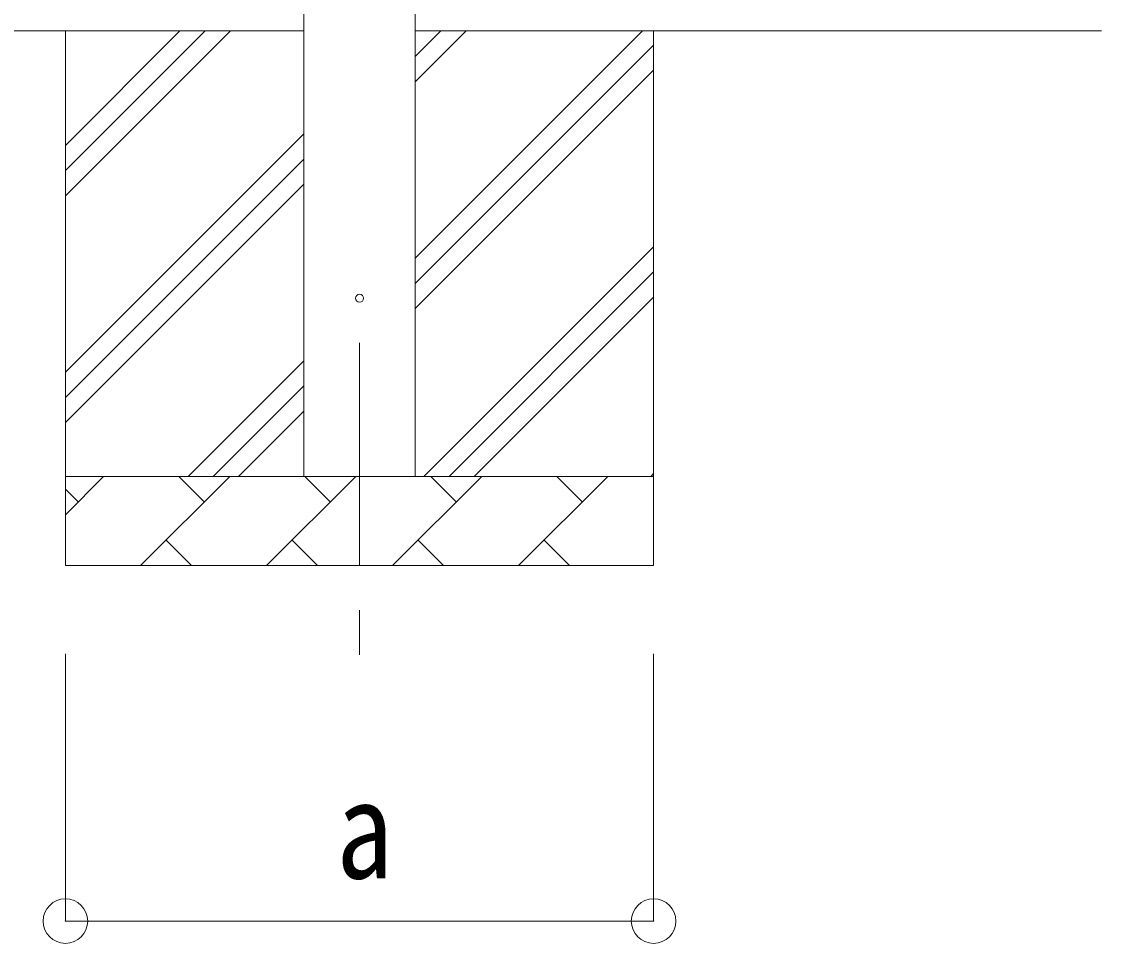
# Model space of a CAD drawing. Units: millimetres at full size, sheet at 1:50; details may follow other scales. Extents: x -14053 to 14053, y -9700 to 9700.
# Drawn here: x -939 to 273, y -255 to 779 of the extents above; entities that cross this region are included whole.
import ezdxf
from ezdxf.enums import TextEntityAlignment as Align

# ---------------------------------------------------------------- set-up
doc = ezdxf.new("R2010")
doc.units = ezdxf.units.MM
doc.header["$LTSCALE"] = 50
doc.header["$PDMODE"] = 32
doc.header["$PDSIZE"] = 50
doc.linetypes.add('CHAIN1', pattern=[8, 5, -1, 1, -1])
for name, color, linetype, lineweight in [('0-2_建具', 4, 'Continuous', 9), ('0-3_階段', 7, 'CHAIN1', 9), ('0-4_設備', 7, 'Continuous', 9), ('0-8_外構', 6, 'Continuous', 9)]:
    doc.layers.add(name, color=color, linetype=linetype, lineweight=lineweight)
doc.styles.add('ＭＳ ゴシック', font='')
doc.styles.get('ＭＳ ゴシック').set_extended_font_data('MS Gothic')

msp = doc.modelspace()

# ---------------------------------------------------------------- linework, layer by layer
at = {"layer": '0-2_建具'}
for p, q in [((-622.15, 268.8), (-622.15, 3123.8)), ((-497.15, 3123.8), (-497.15, 268.8))]:
    msp.add_line(p, q, dxfattribs=at)
msp.add_circle((-559.65, 468.8), 4.5, dxfattribs=at)
at = {"layer": '0-3_階段'}
msp.add_line((-559.65, 418.8), (-559.65, 54.39), dxfattribs=at)
at = {"layer": '0-4_設備'}
for p, q in [((-622.15, 768.8), (-5833.65, 768.8)), ((-889.65, 768.8), (-889.65, 168.8)), ((-889.65, 583.75), (-704.6, 768.8)), ((-889.65, 612.03), (-732.88, 768.8)), ((-889.65, 640.32), (-761.17, 768.8)), ((-497.15, 768.8), (272.85, 768.8)), ((-497.15, 513.7), (-242.05, 768.8)), ((-497.15, 711.69), (-440.04, 768.8)), ((-497.15, 739.97), (-468.32, 768.8)), ((-229.65, 768.8), (-229.65, 168.8)), ((-497.15, 485.42), (-229.65, 752.92)), ((-497.15, 457.13), (-229.65, 724.63)), ((-889.65, 385.76), (-622.15, 653.26)), ((-889.65, 357.47), (-622.15, 624.97)), ((-889.65, 329.19), (-622.15, 596.69)), ((-487.49, 268.8), (-229.65, 526.64)), ((-459.21, 268.8), (-229.65, 498.36)), ((-430.92, 268.8), (-229.65, 470.07)), ((-752.05, 268.8), (-622.15, 398.7)), ((-723.77, 268.8), (-622.15, 370.42)), ((-695.48, 268.8), (-622.15, 342.13)), ((-889.65, 268.8), (-229.65, 268.8)), ((-889.65, 225.91), (-846.76, 268.8)), ((-805.33, 168.8), (-705.33, 268.8)), ((-733.89, 240.24), (-762.44, 268.8)), ((-663.91, 168.8), (-563.91, 268.8)), ((-592.47, 240.24), (-621.02, 268.8)), ((-522.49, 168.8), (-422.49, 268.8)), ((-451.04, 240.24), (-479.6, 268.8)), ((-381.07, 168.8), (-281.07, 268.8)), ((-309.62, 240.24), (-338.18, 268.8)), ((-232.93, 268.8), (-229.65, 272.08)), ((-875.31, 240.24), (-889.65, 254.58)), ((-776.78, 197.35), (-748.23, 168.8)), ((-635.36, 197.35), (-606.81, 168.8)), ((-493.94, 197.35), (-465.38, 168.8)), ((-352.52, 197.35), (-323.96, 168.8)), ((-229.65, 168.8), (-889.65, 168.8))]:
    msp.add_line(p, q, dxfattribs=at)
at = {"layer": '0-8_外構'}
for p, q in [((-889.65, -230.2), (-889.65, 69.8)), ((-229.65, -230.2), (-229.65, 69.8)), ((-889.65, -230.2), (-229.65, -230.2))]:
    msp.add_line(p, q, dxfattribs=at)
for p in [(-889.65, -230.2), (-229.65, -230.2)]:
    msp.add_point(p, dxfattribs=at)

# ---------------------------------------------------------------- texts
at = {"layer": '0-8_外構', "color": 7, "style": 'ＭＳ ゴシック', "width": 0.85}
msp.add_text('a', height=110, dxfattribs=at).set_placement((-585.9, -215.2), align=Align.BOTTOM_LEFT)

doc.saveas('drawing.dxf')
